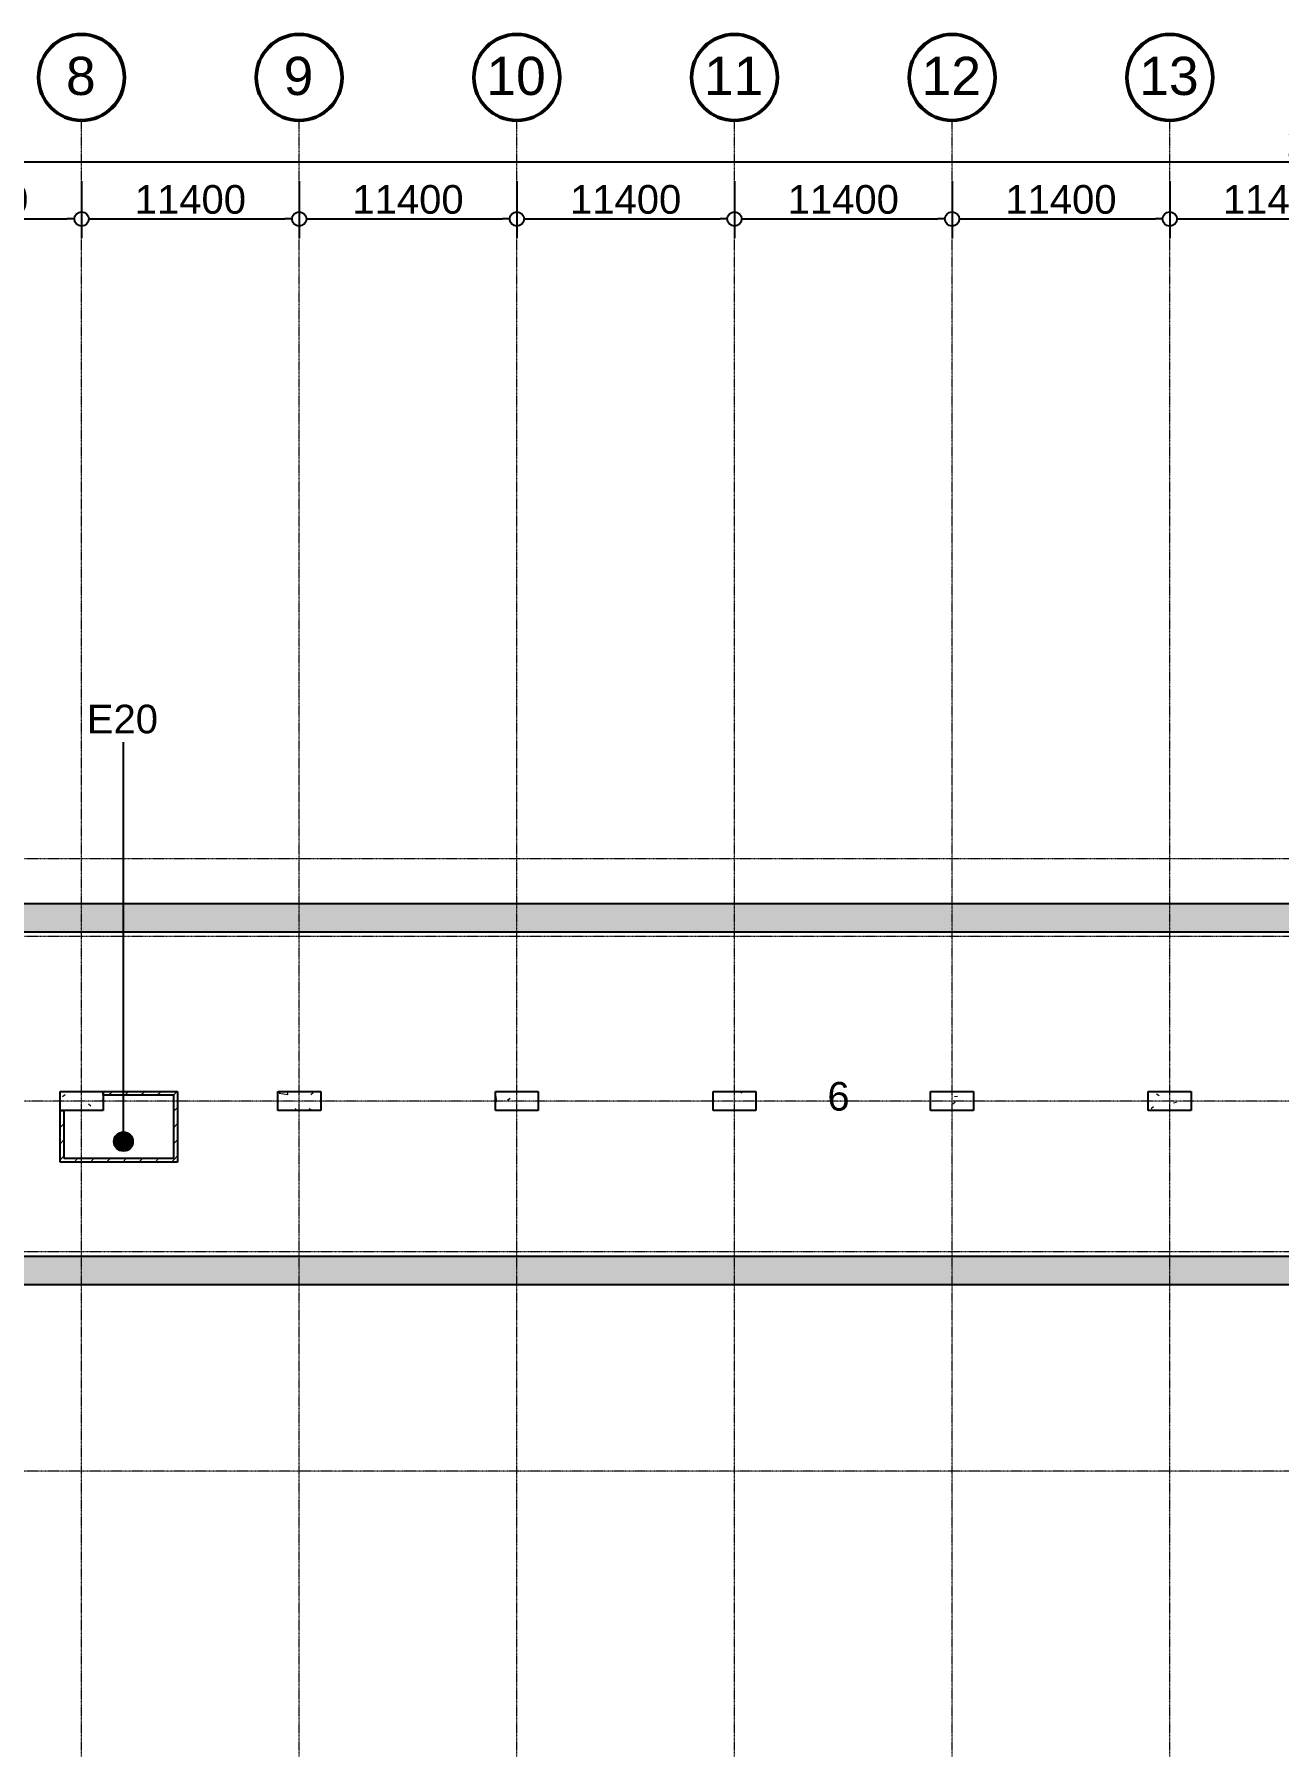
# Model space of a CAD drawing. Header units: millimetres. Extents: x -962357 to -591933, y -35273 to 59420.
# Drawn here: x -838349 to -773180, y -30741 to 59420 of the extents above; entities that cross this region are included whole.
import ezdxf

# ---------------------------------------------------------------- set-up
doc = ezdxf.new("R2010")
doc.units = ezdxf.units.MM
doc.linetypes.add('DPA_Grid _ Level 100', pattern=[10, 5.5, -1.6, 1.3, -1.6])
for name, color, linetype, lineweight in [('A-ANNO-DIMS', 1, 'Continuous', 9), ('A-COLS', 5, 'Continuous', 25), ('A-COLS-E', 1, 'Continuous', 9), ('A-ROOM-IDEN', 3, 'Continuous', 25), ('A-WALL', 5, 'Continuous', 9), ('A-WALL-PATT', 1, 'Continuous', 9), ('S-GRID', 251, 'Continuous', 9), ('S-GRID-IDEN', 3, 'Continuous', 50)]:
    doc.layers.add(name, color=color, linetype=linetype, lineweight=lineweight)
doc.styles.add('Arial', font='arial.ttf', dxfattribs={"height": 2000})
doc.styles.add('Arial_1', font='arial.ttf', dxfattribs={"height": 1500})
doc.dimstyles.new('DPA-DIM-3_0_C-C', dxfattribs={"dimscale": 304.8, "dimtxt": 1530.3891, "dimasz": 2.46063, "dimexe": 3.28084, "dimexo": 0.0625, "dimgap": 0.82021, "dimtad": 1, "dimdec": 0, "dimzin": 0, "dimdsep": 46, "dimtxsty": 'Arial_1', "dimblk1": 'DOTBLANK', "dimblk2": 'DOTBLANK', "dimsah": 1, "dimcen": 0.09, "dimdle": 3.28084, "dimadec": 8, "dimazin": 0, "dimtfac": 1, "dimtdec": 4, "dimtix": 1, "dimtmove": 0, "dimatfit": 3, "dimfxl": 6.56168, "dimfxlon": 1, "dimtvp": 1, "dimtolj": 1, "dimtzin": 0, "dimarcsym": 2})
pattern_1 = [(50, (2.4, 1), (3643.682, -318.781), [381, -4191]), (355, (2.4, 1), (-704.856, 3821.136), [304.8, -3352.8]), (100.451, (306, -25.6), (2938.852, 3502.332), [323.8, -3561.801]), (46.184, (2.4, 1017), (5421.581, -840.856), [571.5, -6286.5]), (96.636, (454, 947), (4748.05, 4948.55), [485.7, -5342.702]), (351.184, (2.4, 1017), (4748.1, 4948.506), [457.2, -5029.2]), (21, (510.4, 763), (3032.288, -2045.304), [381, -4191]), (326, (510.4, 763), (1236.042, 3683.762), [304.8, -3352.8]), (71.451, (763, 592.5), (4268.343, 1638.425), [323.8, -3561.801]), (37.5, (2.4, 1), (61.772, 1691.1008), [167.64, -3144.52, 167.64, -3235.96, -3365.5]), (37.5, (2.4, 1), (61.772, 1691.1008), [-6715.76, 167.64, -3197.86]), (7.5, (2.4, 1), (1336.3933, 2003.6115), [167.64, -1772.92, 167.64, -3068.32, -1282.7]), (7.5, (2.4, 1), (1336.3933, 2003.6115), [-5176.52, 167.64, -1115.06]), (327.5, (-1130.5, 1), (2711.8178, -114.5786), [167.64, -1102.36, 167.64, -3794.76, -5257.8]), (327.5, (-1130.5, 1), (2711.8178, -114.5786), [-5232.4, 167.64, -5090.16]), (317.5, (-1638.5, 1), (2962.5856, 508.5334), [167.64, -1483.36, 167.64, -2463.8, -3733.8]), (317.5, (-1638.5, 1), (2962.5856, 508.5334), [-4282.44, 167.64, -3566.16])]
pattern_2 = [(45, (2.4, 1), (-424.26407, 424.26407), [])]

# ---------------------------------------------------------------- blocks, each defined once
blk = doc.blocks.new('Grid - 100 Scale-2291345-4130-01 MULTI-PURPOSE LEVEL - REFLECTED CEILING PLAN')
at = {"layer": 'S-GRID-IDEN'}
blk.add_circle((0, 0), 4.5, dxfattribs=at)
blk = doc.blocks.new('_DotBlank')
at = {"color": 0, "linetype": 'ByBlock', "lineweight": -2}
blk.add_line((-0.5, 0), (-1, 0), dxfattribs=at)
blk.add_circle((0, 0), 0.5, dxfattribs=at)
blk = doc.blocks.new('DIMBLOCK1-4130-01 MULTI-PURPOSE LEVEL - REFLECTED CEILING PLAN')
at = {"layer": 'A-ANNO-DIMS', "color": 0, "lineweight": -2, "transparency": 16777216}
for p, q in [((-913915, 54739), (-913915, 51758)), ((-624615, 54739), (-624615, 51758)), ((-913165, 52758), (-625365, 52758))]:
    blk.add_line(p, q, dxfattribs=at)
at = {"layer": 'Defpoints', "color": 0, "transparency": 16777216}
for p in [(-913915, 54758), (-624615, 54758), (-624615, 52758)]:
    blk.add_point(p, dxfattribs=at)
at = {"layer": 'A-ANNO-DIMS', "color": 0, "lineweight": -2, "transparency": 16777216, "xscale": 750, "yscale": 750, "zscale": 750, "rotation": 180}
blk.add_blockref('_DotBlank', (-913915, 52758), dxfattribs=at)
at = {"layer": 'A-ANNO-DIMS', "color": 0, "lineweight": -2, "transparency": 16777216, "xscale": 750, "yscale": 750, "zscale": 750}
blk.add_blockref('_DotBlank', (-624615, 52758), dxfattribs=at)
at = {"layer": 'A-ANNO-DIMS', "color": 0, "transparency": 16777216, "insert": (-769265, 53774), "char_height": 1500, "width": 8306.48, "attachment_point": 5, "style": 'Arial_1'}
blk.add_mtext('\\A1;289300', dxfattribs=at)
blk = doc.blocks.new('DIMBLOCK8-4130-01 MULTI-PURPOSE LEVEL - REFLECTED CEILING PLAN')
at = {"layer": 'A-ANNO-DIMS', "color": 0, "lineweight": -2, "transparency": 16777216}
for p, q in [((-847280, 51739), (-847280, 48758)), ((-835880, 51739), (-835880, 48758)), ((-846530, 49758), (-836630, 49758))]:
    blk.add_line(p, q, dxfattribs=at)
at = {"layer": 'Defpoints', "color": 0, "transparency": 16777216}
for p in [(-847280, 51758), (-835880, 51758), (-835880, 49758)]:
    blk.add_point(p, dxfattribs=at)
at = {"layer": 'A-ANNO-DIMS', "color": 0, "lineweight": -2, "transparency": 16777216, "xscale": 750, "yscale": 750, "zscale": 750, "rotation": 180}
blk.add_blockref('_DotBlank', (-847280, 49758), dxfattribs=at)
at = {"layer": 'A-ANNO-DIMS', "color": 0, "lineweight": -2, "transparency": 16777216, "xscale": 750, "yscale": 750, "zscale": 750}
blk.add_blockref('_DotBlank', (-835880, 49758), dxfattribs=at)
at = {"layer": 'A-ANNO-DIMS', "color": 0, "transparency": 16777216, "insert": (-841580, 50774), "char_height": 1500, "width": 6922.07, "attachment_point": 5, "style": 'Arial_1'}
blk.add_mtext('\\A1;11400', dxfattribs=at)
blk = doc.blocks.new('DIMBLOCK9-4130-01 MULTI-PURPOSE LEVEL - REFLECTED CEILING PLAN')
at = {"layer": 'A-ANNO-DIMS', "color": 0, "lineweight": -2, "transparency": 16777216}
for p, q in [((-835880, 51739), (-835880, 48758)), ((-824480, 51739), (-824480, 48758)), ((-835130, 49758), (-825230, 49758))]:
    blk.add_line(p, q, dxfattribs=at)
at = {"layer": 'Defpoints', "color": 0, "transparency": 16777216}
for p in [(-835880, 51758), (-824480, 51758), (-824480, 49758)]:
    blk.add_point(p, dxfattribs=at)
at = {"layer": 'A-ANNO-DIMS', "color": 0, "lineweight": -2, "transparency": 16777216, "xscale": 750, "yscale": 750, "zscale": 750, "rotation": 180}
blk.add_blockref('_DotBlank', (-835880, 49758), dxfattribs=at)
at = {"layer": 'A-ANNO-DIMS', "color": 0, "lineweight": -2, "transparency": 16777216, "xscale": 750, "yscale": 750, "zscale": 750}
blk.add_blockref('_DotBlank', (-824480, 49758), dxfattribs=at)
at = {"layer": 'A-ANNO-DIMS', "color": 0, "transparency": 16777216, "insert": (-830180, 50774), "char_height": 1500, "width": 6922.07, "attachment_point": 5, "style": 'Arial_1'}
blk.add_mtext('\\A1;11400', dxfattribs=at)
blk = doc.blocks.new('DIMBLOCK10-4130-01 MULTI-PURPOSE LEVEL - REFLECTED CEILING PLAN')
at = {"layer": 'A-ANNO-DIMS', "color": 0, "lineweight": -2, "transparency": 16777216}
for p, q in [((-824480, 51739), (-824480, 48758)), ((-813080, 51739), (-813080, 48758)), ((-823730, 49758), (-813830, 49758))]:
    blk.add_line(p, q, dxfattribs=at)
at = {"layer": 'Defpoints', "color": 0, "transparency": 16777216}
for p in [(-824480, 51758), (-813080, 51758), (-813080, 49758)]:
    blk.add_point(p, dxfattribs=at)
at = {"layer": 'A-ANNO-DIMS', "color": 0, "lineweight": -2, "transparency": 16777216, "xscale": 750, "yscale": 750, "zscale": 750, "rotation": 180}
blk.add_blockref('_DotBlank', (-824480, 49758), dxfattribs=at)
at = {"layer": 'A-ANNO-DIMS', "color": 0, "lineweight": -2, "transparency": 16777216, "xscale": 750, "yscale": 750, "zscale": 750}
blk.add_blockref('_DotBlank', (-813080, 49758), dxfattribs=at)
at = {"layer": 'A-ANNO-DIMS', "color": 0, "transparency": 16777216, "insert": (-818780, 50774), "char_height": 1500, "width": 6922.07, "attachment_point": 5, "style": 'Arial_1'}
blk.add_mtext('\\A1;11400', dxfattribs=at)
blk = doc.blocks.new('DIMBLOCK11-4130-01 MULTI-PURPOSE LEVEL - REFLECTED CEILING PLAN')
at = {"layer": 'A-ANNO-DIMS', "color": 0, "lineweight": -2, "transparency": 16777216}
for p, q in [((-813080, 51739), (-813080, 48758)), ((-801680, 51739), (-801680, 48758)), ((-812330, 49758), (-802430, 49758))]:
    blk.add_line(p, q, dxfattribs=at)
at = {"layer": 'Defpoints', "color": 0, "transparency": 16777216}
for p in [(-813080, 51758), (-801680, 51758), (-801680, 49758)]:
    blk.add_point(p, dxfattribs=at)
at = {"layer": 'A-ANNO-DIMS', "color": 0, "lineweight": -2, "transparency": 16777216, "xscale": 750, "yscale": 750, "zscale": 750, "rotation": 180}
blk.add_blockref('_DotBlank', (-813080, 49758), dxfattribs=at)
at = {"layer": 'A-ANNO-DIMS', "color": 0, "lineweight": -2, "transparency": 16777216, "xscale": 750, "yscale": 750, "zscale": 750}
blk.add_blockref('_DotBlank', (-801680, 49758), dxfattribs=at)
at = {"layer": 'A-ANNO-DIMS', "color": 0, "transparency": 16777216, "insert": (-807380, 50774), "char_height": 1500, "width": 6922.07, "attachment_point": 5, "style": 'Arial_1'}
blk.add_mtext('\\A1;11400', dxfattribs=at)
blk = doc.blocks.new('DIMBLOCK12-4130-01 MULTI-PURPOSE LEVEL - REFLECTED CEILING PLAN')
at = {"layer": 'A-ANNO-DIMS', "color": 0, "lineweight": -2, "transparency": 16777216}
for p, q in [((-801680, 51739), (-801680, 48758)), ((-790280, 51739), (-790280, 48758)), ((-800930, 49758), (-791030, 49758))]:
    blk.add_line(p, q, dxfattribs=at)
at = {"layer": 'Defpoints', "color": 0, "transparency": 16777216}
for p in [(-801680, 51758), (-790280, 51758), (-790280, 49758)]:
    blk.add_point(p, dxfattribs=at)
at = {"layer": 'A-ANNO-DIMS', "color": 0, "lineweight": -2, "transparency": 16777216, "xscale": 750, "yscale": 750, "zscale": 750, "rotation": 180}
blk.add_blockref('_DotBlank', (-801680, 49758), dxfattribs=at)
at = {"layer": 'A-ANNO-DIMS', "color": 0, "lineweight": -2, "transparency": 16777216, "xscale": 750, "yscale": 750, "zscale": 750}
blk.add_blockref('_DotBlank', (-790280, 49758), dxfattribs=at)
at = {"layer": 'A-ANNO-DIMS', "color": 0, "transparency": 16777216, "insert": (-795980, 50774), "char_height": 1500, "width": 6922.07, "attachment_point": 5, "style": 'Arial_1'}
blk.add_mtext('\\A1;11400', dxfattribs=at)
blk = doc.blocks.new('DIMBLOCK13-4130-01 MULTI-PURPOSE LEVEL - REFLECTED CEILING PLAN')
at = {"layer": 'A-ANNO-DIMS', "color": 0, "lineweight": -2, "transparency": 16777216}
for p, q in [((-790280, 51739), (-790280, 48758)), ((-778880, 51739), (-778880, 48758)), ((-789530, 49758), (-779630, 49758))]:
    blk.add_line(p, q, dxfattribs=at)
at = {"layer": 'Defpoints', "color": 0, "transparency": 16777216}
for p in [(-790280, 51758), (-778880, 51758), (-778880, 49758)]:
    blk.add_point(p, dxfattribs=at)
at = {"layer": 'A-ANNO-DIMS', "color": 0, "lineweight": -2, "transparency": 16777216, "xscale": 750, "yscale": 750, "zscale": 750, "rotation": 180}
blk.add_blockref('_DotBlank', (-790280, 49758), dxfattribs=at)
at = {"layer": 'A-ANNO-DIMS', "color": 0, "lineweight": -2, "transparency": 16777216, "xscale": 750, "yscale": 750, "zscale": 750}
blk.add_blockref('_DotBlank', (-778880, 49758), dxfattribs=at)
at = {"layer": 'A-ANNO-DIMS', "color": 0, "transparency": 16777216, "insert": (-784580, 50774), "char_height": 1500, "width": 6922.07, "attachment_point": 5, "style": 'Arial_1'}
blk.add_mtext('\\A1;11400', dxfattribs=at)
blk = doc.blocks.new('DIMBLOCK14-4130-01 MULTI-PURPOSE LEVEL - REFLECTED CEILING PLAN')
at = {"layer": 'A-ANNO-DIMS', "color": 0, "lineweight": -2, "transparency": 16777216}
for p, q in [((-778880, 51739), (-778880, 48758)), ((-767480, 51739), (-767480, 48758)), ((-778130, 49758), (-768230, 49758))]:
    blk.add_line(p, q, dxfattribs=at)
at = {"layer": 'Defpoints', "color": 0, "transparency": 16777216}
for p in [(-778880, 51758), (-767480, 51758), (-767480, 49758)]:
    blk.add_point(p, dxfattribs=at)
at = {"layer": 'A-ANNO-DIMS', "color": 0, "lineweight": -2, "transparency": 16777216, "xscale": 750, "yscale": 750, "zscale": 750, "rotation": 180}
blk.add_blockref('_DotBlank', (-778880, 49758), dxfattribs=at)
at = {"layer": 'A-ANNO-DIMS', "color": 0, "lineweight": -2, "transparency": 16777216, "xscale": 750, "yscale": 750, "zscale": 750}
blk.add_blockref('_DotBlank', (-767480, 49758), dxfattribs=at)
at = {"layer": 'A-ANNO-DIMS', "color": 0, "transparency": 16777216, "insert": (-773180, 50774), "char_height": 1500, "width": 6922.07, "attachment_point": 5, "style": 'Arial_1'}
blk.add_mtext('\\A1;11400', dxfattribs=at)

msp = doc.modelspace()

# ---------------------------------------------------------------- hatches: boundary and pattern name
at = {"layer": 'A-COLS-E'}
h = msp.add_hatch(dxfattribs=at)
h.set_pattern_fill('FP_1', color=256, style=0, pattern_type=2)
h.set_pattern_definition(pattern_1)
h.paths.add_polyline_path([(-834755, 3080), (-834755, 4080), (-837005, 4080), (-837005, 3080), (-836413.9, 3080)])
h = msp.add_hatch(dxfattribs=at)
h.set_pattern_fill('FP_1', color=256, style=0, pattern_type=2)
h.set_pattern_definition(pattern_1)
h.paths.add_polyline_path([(-823355, 3080), (-823355, 4080), (-825605, 4080), (-825605, 3080), (-824806, 3080)])
h = msp.add_hatch(dxfattribs=at)
h.set_pattern_fill('FP_1', color=256, style=0, pattern_type=2)
h.set_pattern_definition(pattern_1)
h.paths.add_polyline_path([(-811955, 3080), (-811955, 4080), (-814205, 4080), (-814205, 3080)])
h = msp.add_hatch(dxfattribs=at)
h.set_pattern_fill('FP_1', color=256, style=0, pattern_type=2)
h.set_pattern_definition(pattern_1)
h.paths.add_polyline_path([(-800555, 3080), (-800555, 4080), (-802805, 4080), (-802805, 3080)])
h = msp.add_hatch(dxfattribs=at)
h.set_pattern_fill('FP_1', color=256, style=0, pattern_type=2)
h.set_pattern_definition(pattern_1)
h.paths.add_polyline_path([(-789155, 3080), (-789155, 4080), (-791405, 4080), (-791405, 3080)])
h = msp.add_hatch(dxfattribs=at)
h.set_pattern_fill('FP_1', color=256, style=0, pattern_type=2)
h.set_pattern_definition(pattern_1)
h.paths.add_polyline_path([(-777755, 3080), (-777755, 4080), (-780005, 4080), (-780005, 3080), (-778374.3, 3080)])
at = {"layer": 'A-ROOM-IDEN'}
h = msp.add_hatch(color=256, dxfattribs=at)
edge = h.paths.add_edge_path()
edge.add_arc((-833686.7, 1453.9), 500, 0, 360)
at = {"layer": 'A-WALL-PATT'}
h = msp.add_hatch(dxfattribs=at)
h.set_pattern_fill('FP_1', color=256, style=0, pattern_type=2)
h.set_pattern_definition(pattern_1)
h.paths.add_polyline_path([(-743518.8, 12415), (-743518.8, 13915), (-847405, 13915), (-847405, 12415), (-745018.8, 12415)])
h = msp.add_hatch(dxfattribs=at)
h.set_pattern_fill('FP_2', color=256, style=0, pattern_type=2)
h.set_pattern_definition(pattern_2)
h.paths.add_polyline_path([(-830855, 3880), (-830855, 4080), (-834755, 4080), (-834755, 3880), (-831055, 3880)])
h = msp.add_hatch(dxfattribs=at)
h.set_pattern_fill('FP_2', color=256, style=0, pattern_type=2)
h.set_pattern_definition(pattern_2)
h.paths.add_polyline_path([(-830855, 380), (-830855, 3880), (-831055, 3880), (-831055, 380)])
h = msp.add_hatch(dxfattribs=at)
h.set_pattern_fill('FP_2', color=256, style=0, pattern_type=2)
h.set_pattern_definition(pattern_2)
h.paths.add_polyline_path([(-836805, 580), (-836805, 3080), (-837005, 3080), (-837005, 580)])
h = msp.add_hatch(dxfattribs=at)
h.set_pattern_fill('FP_2', color=256, style=0, pattern_type=2)
h.set_pattern_definition(pattern_2)
h.paths.add_polyline_path([(-837005, 380), (-831055, 380), (-831055, 580), (-837005, 580)])
h = msp.add_hatch(dxfattribs=at)
h.set_pattern_fill('FP_1', color=256, style=0, pattern_type=2)
h.set_pattern_definition(pattern_1)
h.paths.add_polyline_path([(-699135, -6040), (-699135, -4540), (-868778.1, -4540), (-868778.1, -6040), (-708726.8, -6040)])

# ---------------------------------------------------------------- linework, layer by layer
at = {"layer": 'A-COLS'}
for p, q in [((-837005, 3080), (-837005, 4080)), ((-837005, 4080), (-834755, 4080)), ((-834755, 4080), (-834755, 3080)), ((-825605, 3080), (-825605, 4080)), ((-825605, 4080), (-823355, 4080)), ((-823355, 4080), (-823355, 3080)), ((-814205, 3080), (-814205, 4080)), ((-814205, 4080), (-811955, 4080)), ((-811955, 4080), (-811955, 3080)), ((-802805, 3080), (-802805, 4080)), ((-802805, 4080), (-800555, 4080)), ((-800555, 4080), (-800555, 3080)), ((-791405, 3080), (-791405, 4080)), ((-791405, 4080), (-789155, 4080)), ((-789155, 4080), (-789155, 3080)), ((-780005, 3080), (-780005, 4080)), ((-780005, 4080), (-777755, 4080)), ((-777755, 4080), (-777755, 3080)), ((-834755, 3080), (-837005, 3080)), ((-823355, 3080), (-825605, 3080)), ((-811955, 3080), (-814205, 3080)), ((-800555, 3080), (-802805, 3080)), ((-789155, 3080), (-791405, 3080)), ((-777755, 3080), (-780005, 3080))]:
    msp.add_line(p, q, dxfattribs=at)
at = {"layer": 'A-ROOM-IDEN'}
msp.add_line((-833686.7, 1453.9), (-833686.7, 22366.3), dxfattribs=at)
msp.add_circle((-833686.7, 1453.9), 500, dxfattribs=at)
at = {"layer": 'A-WALL', "color": 7, "lineweight": 25}
for p, q in [((-847405, 13915), (-743518.8, 13915)), ((-745018.8, 12415), (-847405, 12415)), ((-834755, 3880), (-834755, 4080)), ((-834755, 4080), (-830855, 4080)), ((-831055, 3880), (-834755, 3880)), ((-831055, 580), (-831055, 3880)), ((-830855, 4080), (-830855, 3880)), ((-830855, 3880), (-830855, 380)), ((-837005, 580), (-837005, 3080)), ((-837005, 3080), (-836805, 3080)), ((-836805, 3080), (-836805, 580)), ((-837005, 380), (-837005, 580)), ((-831055, 380), (-837005, 380)), ((-836805, 580), (-831055, 580)), ((-830855, 380), (-831055, 380)), ((-850563.9, -4540), (-699135, -4540)), ((-699135, -6040), (-867778.1, -6040))]:
    msp.add_line(p, q, dxfattribs=at)
at = {"layer": 'S-GRID', "linetype": 'DPA_Grid _ Level 100'}
for p, q in [((-835880, -30741.3), (-835880, 54920.2)), ((-824480, -30741.3), (-824480, 54920.2)), ((-813080, -30741.3), (-813080, 54920.2)), ((-801680, -30741.3), (-801680, 54920.2)), ((-790280, -30741.3), (-790280, 54920.2)), ((-778880, -30741.3), (-778880, 54920.2)), ((-601518.7, 16253), (-954682, 16253)), ((-601518.7, 12195), (-957857, 12195)), ((-602984.2, 3580), (-957857, 3580)), ((-603146.2, -4320), (-957857, -4320)), ((-603146.2, -15795), (-957857, -15795))]:
    msp.add_line(p, q, dxfattribs=at)

# ---------------------------------------------------------------- block references
at = {"layer": 'S-GRID-IDEN', "xscale": 499.9999999999995, "yscale": 499.9999999999995, "zscale": 499.9999999999995}
for p in [(-835880, 57170.2), (-824480, 57170.2), (-813080, 57170.2), (-801680, 57170.2), (-790280, 57170.2), (-778880, 57170.2)]:
    msp.add_blockref('Grid - 100 Scale-2291345-4130-01 MULTI-PURPOSE LEVEL - REFLECTED CEILING PLAN', p, dxfattribs=at)

# ---------------------------------------------------------------- texts
at = {"layer": 'A-ROOM-IDEN', "lineweight": 9, "char_height": 1500, "attachment_point": 1, "style": 'Arial_1'}
for s, insert, width in [('E20', (-835604.2, 24328.1), 4609.703), ('6', (-796812.9, 4576.9), 1443.037)]:
    msp.add_mtext(s, dxfattribs=dict(at, insert=insert, width=width))
at = {"layer": 'S-GRID-IDEN', "lineweight": 9, "char_height": 2000, "attachment_point": 1, "style": 'Arial'}
for s, insert, width in [('8', (-836696.5, 58249.7), 1883.966), ('9', (-825296.5, 58249.7), 1883.966), ('10', (-814674, 58249.7), 3767.931), ('11', (-803274, 58249.7), 3767.931), ('12', (-791874, 58249.7), 3767.931), ('13', (-780474, 58249.7), 3767.931)]:
    msp.add_mtext(s, dxfattribs=dict(at, insert=insert, width=width))

# ---------------------------------------------------------------- dimensions: what is measured, and where the dimension line sits
at = {"layer": 'A-ANNO-DIMS'}
for base, p1, p2, override, picture, middle in [((-624615, 52758), (-913915, 54758), (-624615, 54758), {"dimpost": '<>', "dimfxl": 289300}, 'DIMBLOCK1-4130-01 MULTI-PURPOSE LEVEL - REFLECTED CEILING PLAN', (-769265, 53774.4)), ((-835880, 49758), (-847280, 51758), (-835880, 51758), {"dimpost": '<>', "dimfxl": 11400}, 'DIMBLOCK8-4130-01 MULTI-PURPOSE LEVEL - REFLECTED CEILING PLAN', (-841580, 50773.9)), ((-824480, 49758), (-835880, 51758), (-824480, 51758), {"dimpost": '<>', "dimfxl": 11400}, 'DIMBLOCK9-4130-01 MULTI-PURPOSE LEVEL - REFLECTED CEILING PLAN', (-830180, 50773.9)), ((-813080, 49758), (-824480, 51758), (-813080, 51758), {"dimpost": '<>', "dimfxl": 11400}, 'DIMBLOCK10-4130-01 MULTI-PURPOSE LEVEL - REFLECTED CEILING PLAN', (-818780, 50773.9)), ((-801680, 49758), (-813080, 51758), (-801680, 51758), {"dimpost": '<>', "dimfxl": 11400}, 'DIMBLOCK11-4130-01 MULTI-PURPOSE LEVEL - REFLECTED CEILING PLAN', (-807380, 50773.9)), ((-790280, 49758), (-801680, 51758), (-790280, 51758), {"dimpost": '<>', "dimfxl": 11400}, 'DIMBLOCK12-4130-01 MULTI-PURPOSE LEVEL - REFLECTED CEILING PLAN', (-795980, 50773.9)), ((-778880, 49758), (-790280, 51758), (-778880, 51758), {"dimpost": '<>', "dimfxl": 11400}, 'DIMBLOCK13-4130-01 MULTI-PURPOSE LEVEL - REFLECTED CEILING PLAN', (-784580, 50773.9)), ((-767480, 49758), (-778880, 51758), (-767480, 51758), {"dimpost": '<>', "dimfxl": 11400}, 'DIMBLOCK14-4130-01 MULTI-PURPOSE LEVEL - REFLECTED CEILING PLAN', (-773180, 50773.9))]:
    dim = msp.add_linear_dim(base=base, p1=p1, p2=p2, dimstyle='DPA-DIM-3_0_C-C', override=override, dxfattribs=at)
    dim.commit()
    dim.dimension.update_dxf_attribs({"geometry": picture, "text_midpoint": middle})

doc.saveas('drawing.dxf')
